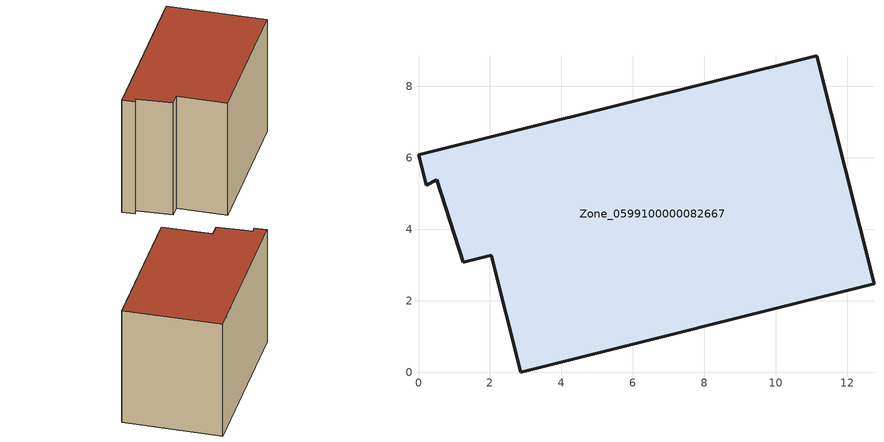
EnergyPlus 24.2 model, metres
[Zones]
Zone_0599100000082667
 floor ground (C_G): 0.21,5.22 0,6.08 11.15,8.85 12.75,2.47 2.86,0 2.04,3.27 1.26,3.07 0.52,5.39 z0
 wall outside (C_F): 2.86,0 12.75,2.47 11.15,8.85 0,6.08 0.21,5.22 0.52,5.39 1.26,3.07 2.04,3.27 2.86,0 z0:8.37
 roof outside (C_R): 0,6.08 0.21,5.22 0.52,5.39 1.26,3.07 2.04,3.27 2.86,0 12.75,2.47 11.15,8.85 z8.37
[BUILDING]
Pand.0599100000082667: North Axis=0; Terrain=City; Loads Convergence Tolerance Value=0.04; Temperature Convergence Tolerance Value=0.4; Solar Distribution=FullExterior; Maximum Number of Warmup Days=25; Minimum Number of Warmup Days=1
[Site:Location]
Rotterdam.The.Hague.AP_ZH_NLD Design_Conditions: Latitude=51.96; Longitude=4.45; Time Zone=1; Elevation=-4.5
[SITE:GROUNDTEMPERATURE:BUILDINGSURFACE]
18, 18, 18, 18, 18, 18, 18, 18, 18, 18, 18, 18
[MATERIAL] Thermal Absorptance=0.9; Solar Absorptance=0.7; Visible Absorptance=0.7
Name | Roughness | Thickness | Conductivity | Density | Specific Heat
G.TI.1975-1991 | MediumSmooth | 0.15 | 0.288461 | 540 | 1210
F.TI.1975-1991 | Rough | 0.3 | 0.230769 | 1920 | 840
R.TI.1975-1991 | MediumRough | 0.2 | 0.153846 | 1500 | 1000
[CONSTRUCTION]
C_G: G.TI.1975-1991
C_F: F.TI.1975-1991
C_R: R.TI.1975-1991
[ZONE]
Zone_0599100000082667: Type=1; Multiplier=1; Ceiling Height=Autocalculate; Volume=Autocalculate; Floor Area=autocalculate; Part of Total Floor Area=Yes
[ZONEINFILTRATION:DESIGNFLOWRATE]
Infil_Zone_0599100000082667: Zone or ZoneList or Space or SpaceList=Zone_0599100000082667; Schedule=AlwaysOn; Design Flow Rate Calculation Method=Flow/Area; Flow Rate per Floor Area=0.003; Constant Term Coefficient=1; Temperature Term Coefficient=0; Velocity Term Coefficient=0; Velocity Squared Term Coefficient=0
[HVACTEMPLATE:ZONE:IDEALLOADSAIRSYSTEM]
Zone_0599100000082667: Maximum Heating Supply Air Temperature=50; Minimum Cooling Supply Air Temperature=13; Maximum Heating Supply Air Humidity Ratio=0.0156; Minimum Cooling Supply Air Humidity Ratio=0.0077; Heating Limit=NoLimit; Cooling Limit=NoLimit; Dehumidification Control Type=ConstantSensibleHeatRatio; Cooling Sensible Heat Ratio=0.7; Dehumidification Setpoint=60; Humidification Control Type=None; Humidification Setpoint=30; Outdoor Air Method=None; Outdoor Air Flow Rate per Person=0.00944; Outdoor Air Flow Rate per Zone Floor Area=0; Outdoor Air Flow Rate per Zone=0; Demand Controlled Ventilation Type=None; Outdoor Air Economizer Type=NoEconomizer; Heat Recovery Type=None; Sensible Heat Recovery Effectiveness=0.7; Latent Heat Recovery Effectiveness=0.65
[ZONECONTROL:THERMOSTAT]
ThermostatControl_Zone_0599100000082667: Zone or ZoneList=Zone_0599100000082667; Control Type Schedule=DualSetpointControlType; Control 1=Thermostat_Zone_0599100000082667; Temperature Difference Between Cutout And Setpoint=0
[THERMOSTATSETPOINT:DUALSETPOINT]
Thermostat_Zone_0599100000082667: Heating Setpoint Temperature Schedule=HeatingSetpoint_Zone_0599100000082667; Cooling Setpoint Temperature Schedule=CoolingSetpoint_Zone_0599100000082667
[SCHEDULE:COMPACT]
HeatingSetpoint_Zone_0599100000082667: Through: 12/31, For: AllDays, Until: 24:00, 21
CoolingSetpoint_Zone_0599100000082667: Through: 12/31, For: AllDays, Until: 24:00, 24
DualSetpointControlType: Through: 12/31, For: AllDays, Until: 24:00, 4
AlwaysOn: Through: 12/31, For: AllDays, Until: 24:00, 1
